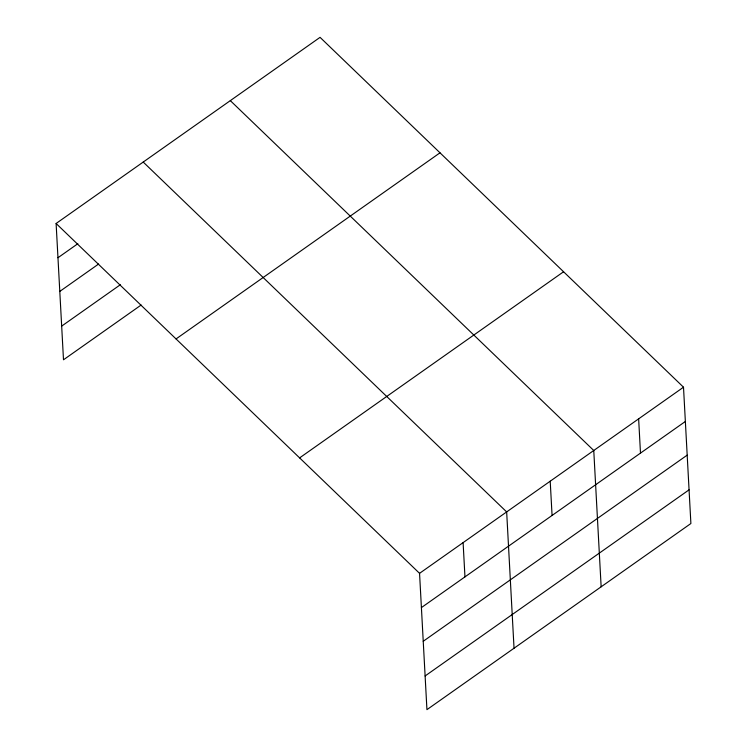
<?xml version="1.0" encoding="UTF-8"?>
<svg xmlns="http://www.w3.org/2000/svg" width="747" height="747" viewBox="0 0 747 747"><rect width="100%" height="100%" fill="white"/><g stroke="black" fill="none" stroke-linecap="round" stroke-linejoin="round"><path stroke-width="1.12" d="M56.109 223.484L320.061 37.35L683.505 387.207L690.891 523.516L426.939 709.65L419.553 573.341L56.109 223.484L63.495 359.793L141.127 305.037M57.967 257.734L77.847 243.709M59.788 291.414L98.604 264.036M61.665 326.112L120.37 284.719M176.049 338.933L440.002 152.808M299.612 457.892L563.574 271.759M419.553 573.341L683.505 387.207M421.411 607.591L685.363 421.467M423.232 641.271L687.184 455.138M425.108 675.97L689.07 489.836M230.319 100.63L593.762 450.497L601.148 586.806M143.219 162.062L506.662 511.919L514.039 648.228M638.638 418.852L640.487 453.102M550.212 481.208L552.07 515.458M463.103 542.63L464.961 576.88"/></g></svg>
